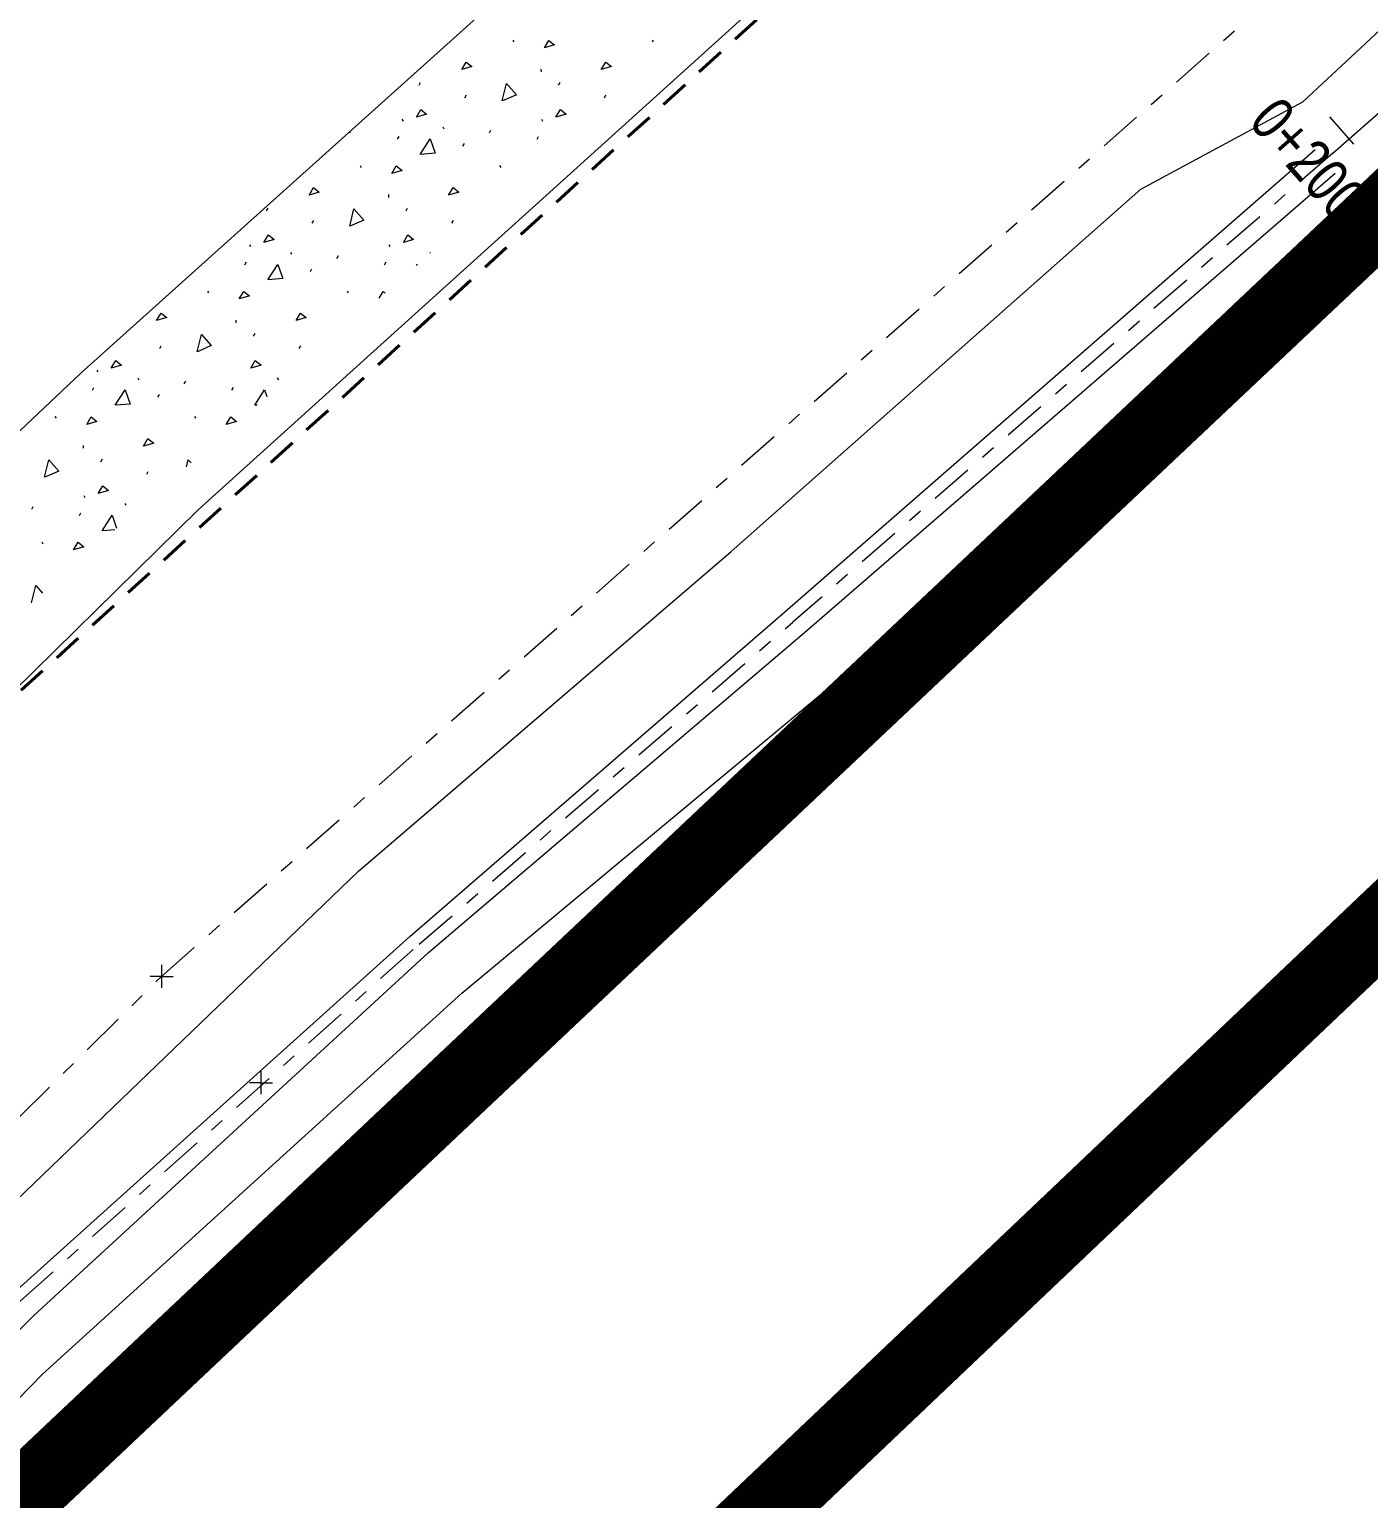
# Model space of a CAD drawing. Header units: metres. Extents: x -703672 to 3951284, y -4124475 to 4104628.
# Drawn here: x 327151.49 to 327188.32, y 4104122.32 to 4104162.72 of the extents above; entities that cross this region are included whole.
import ezdxf

# ---------------------------------------------------------------- set-up
doc = ezdxf.new("R2010")
doc.units = ezdxf.units.M
doc.header["$MEASUREMENT"] = 0
doc.linetypes.add('DGN Style 2', pattern=[1.3283826688107345, 0.7970296012864407, -0.5313530675242938])
doc.linetypes.add('DGN Style 7', pattern=[2.6567653376214695, 1.195544401929661, -0.5313530675242938, 0.3985148006432204, -0.5313530675242938])
for name, color, linetype, lineweight in [('C-ALGN-STAT1', 8, 'Continuous', 0), ('C-ANNO-TEXT', 7, 'Continuous', 25), ('C-PROP-BASE', 2, 'CONLMT', 0), ('C-PROP-CONS(Alpha)', 7, 'DGN Style 2', 40), ('V-ANNO-PATT', 9, 'Continuous', 0), ('V-DTCH-CNTR', 252, 'DGN Style 7', 0), ('V-DTCH-TOP~', 252, 'Continuous', 0), ('V-SITE-WALK', 7, 'Continuous', 0), ('V-STRM-CULV', 3, 'CULVRT', 0)]:
    doc.layers.add(name, color=color, linetype=linetype, lineweight=lineweight)
doc.styles.add('Style-ENGINEERING', font='ENGINEERING.shx')
doc.styles.add('Style-WORKING', font='WORKING.shx')
doc.linetypes.add('CONLMT', pattern='A,0.10417,-0.00902625,[2,dgnlstyle-tsaec.shx,S=4.133597883597883e-05,R=0,X=0,Y=0],-0.00902625', length=0.1222225)
doc.linetypes.add('CULVRT', pattern='A,0.10417,-0.009026500000000007,["C",Style-WORKING,S=0.0078125,R=0,X=-0.002799034118652344,Y=-0.00390625],-0.012933,["P",Style-WORKING,S=0.0078125,R=0,X=-0.002614498138427734,Y=-0.00390625],-0.009026499999999993', length=0.135156)

msp = doc.modelspace()

# ---------------------------------------------------------------- linework, layer by layer
at = {"layer": 'C-ALGN-STAT1', "transparency": 33554661, "flags": 128}
msp.add_lwpolyline([(327187.2428945992, 4104160.31379805), (327187.9039802637, 4104159.563487618)], dxfattribs=at)
at = {"layer": 'C-ANNO-TEXT', "color": 1, "lineweight": -2, "ltscale": 0.6, "const_width": 2}
for points in [[(327467.2386248326, 4103797.2247401), (327156.8648356255, 4103761.373978369), (326979.0661552008, 4103502.615700151), (326871.4499485465, 4103518.203972804), (326865.2079128604, 4103607.054358139), (326922.9155558757, 4103790.989934454), (327072.6458671009, 4104048.19014053), (327277.7320847269, 4104241.620140299), (327549.8820684357, 4104392.415849384)], [(327554.8350382773, 4104380.16774108), (327275.3480059607, 4104220.406195212), (327093.3818080015, 4104047.583524398), (327001.8950954843, 4103885.810832099), (326940.431142319, 4103781.08774414), (326891.8948100628, 4103650.048591174), (326879.9189725379, 4103599.019840731), (326881.1756962286, 4103522.160821603), (327011.0294437818, 4103497.589092612), (327253.4385069069, 4103456.857713948), (327544.716564442, 4103334.973178718), (327826.9203376779, 4103396.417603671), (327953.6137947738, 4102865.62848762), (328093.7569675464, 4102751.786021037), (328281.8958965763, 4102788.880219985)]]:
    msp.add_lwpolyline(points, dxfattribs=at)
at = {"layer": 'C-PROP-BASE', "linetype": 'ByBlock'}
for p, q in [((327155.126934731, 4104136.681712024), (327154.809434731, 4104136.681712024)), ((327155.126934731, 4104136.999529525), (327155.126934731, 4104136.364529525)), ((327155.126934731, 4104136.681712024), (327155.4447522311, 4104136.681712024)), ((327157.8560253966, 4104134.072957793), (327157.8560253966, 4104133.437957793)), ((327157.8560253966, 4104133.755140292), (327157.5385253966, 4104133.755140292)), ((327157.8560253966, 4104133.755140292), (327158.1738428966, 4104133.755140292))]:
    msp.add_line(p, q, dxfattribs=at)
at = {"layer": 'C-PROP-BASE', "color": 251, "linetype": 'DGN Style 7'}
msp.add_lwpolyline([(327108.3599347307, 4104088.360029524), (327122.882934731, 4104104.208712024), (327130.3869347314, 4104112.269712024), (327155.1269347306, 4104136.681712024), (327209.6859347307, 4104184.752712024), (327234.0319347308, 4104201.824712024), (327263.0649347309, 4104223.844712024), (327317.2629347312, 4104265.886712024)], dxfattribs=at)
at = {"layer": 'C-PROP-CONS(Alpha)', "color": 9, "transparency": 33554661, "flags": 128}
msp.add_lwpolyline([(328051.3527000129, 4102748.37939936), (328033.3155557459, 4102763.759859016), (328008.635876491, 4102785.194791595), (328001.0587122234, 4102791.754994317), (327978.7635198684, 4102811.492673358), (327966.1439298082, 4102822.81362133), (327961.8799502737, 4102829.347595384), (327957.057644274, 4102838.760785415), (327950.9142166439, 4102852.447486374), (327944.9108842695, 4102882.46314165), (327922.9503158275, 4102979.617200589), (327922.1960612735, 4102984.074704956), (327896.895254712, 4103096.805002357), (327873.602682129, 4103197.996084934), (327970.2778919048, 4103222.03458913), (327945.2853782952, 4103305.343080384), (327930.2819876203, 4103330.564998057), (327883.5789010234, 4103409.045375251), (327883.5789010235, 4103409.045375251), (327870.9613363898, 4103413.475533437), (327831.8293273544, 4103476.306306486), (327799.6734495071, 4103521.613691107), (327806.6592676204, 4103526.955593927), (327784.9216440988, 4103571.617824119), (327626.2738909589, 4103555.289453546), (327612.5795421994, 4103537.316554541), (327610.912267143, 4103605.482858766), (327464.3899750119, 4103600.408329677), (327376.9287606052, 4103410.137822579), (327521.4700117525, 4103346.727226583), (327528.8281654069, 4103347.647212733), (327568.3287292437, 4103211.27215154), (327234.5934998402, 4103358.397358307), (327245.9429127203, 4103450.162797557), (327247.4057606828, 4103462.282137395), (327240.1466832621, 4103465.304146356), (327209.4846702361, 4103470.912804143), (327163.5775247305, 4103479.173001934), (327097.1773292364, 4103490.791457197), (327094.8037589096, 4103490.336329404), (327087.5669605479, 4103491.465917642), (327077.449539086, 4103494.95888159), (327074.0302851388, 4103496.139353393), (327072.3445527111, 4103496.70369043), (327040.4265800085, 4103507.290822693), (327024.6254833043, 4103509.746641063), (327005.0554566061, 4103511.621346213), (326997.3663593705, 4103513.401218432), (326987.1858611336, 4103509.176851866), (326924.9401869376, 4103516.679666858), (326868.1898380349, 4103514.452095245, -0.4874798272826256), (326842.7291952347, 4103544.504835935), (326855.8128268328, 4103607.653487044), (326872.3549334486, 4103674.829124694), (326885.7849688843, 4103716.963841686), (326897.1820855098, 4103756.392376348), (326911.8079730987, 4103792.562866542), (326942.7784593481, 4103859.495280759), (326985.0309523789, 4103937.170100313), (327038.3759761521, 4104017.339902852), (327049.9699591843, 4104031.93014326), (327093.2772874826, 4104085.216318096), (327121.0561478767, 4104115.05712215), (327147.4927338528, 4104141.109056442), (327201.0579048989, 4104189.950156559), (327247.8236230445, 4104227.241544621), (327274.2756034104, 4104246.458416275), (327310.9052788371, 4104272.189052842), (327338.7507480193, 4104290.682435896), (327394.3822770293, 4104323.718145463), (327454.7797406209, 4104356.193582261), (327554.8217139727, 4104397.588329164), (327560.1573850386, 4104391.696800068), (327629.8959608893, 4104414.015198105), (327759.0313031515, 4104448.398455133), (327757.2739255879, 4104455.165774307), (328107.0540342975, 4104542.510103815), (328119.3380608568, 4104542.510103815), (328124.6483431717, 4104536.17317302), (328129.4254646109, 4104518.549251009), (328131.921990407, 4104503.029638088), (328135.078302787, 4104500.213224401), (328154.085317786, 4104500.667789092), (328149.8985258908, 4104547.783738694), (328149.7745655841, 4104555.824714896), (328168.0966631506, 4104560.116307975), (328180.1971601305, 4104561.571233069), (328186.8764764442, 4104562.389659171), (328203.8937110046, 4104564.517264253), (328194.5649608789, 4104557.623580912), (328191.4437345657, 4104556.202444898), (328187.3603782359, 4104545.719257489), (328182.8253075863, 4104532.763466077), (328181.3393865761, 4104525.839460123), (328180.4385673145, 4104514.508980992), (328180.3416913476, 4104501.519693172), (328182.9952471908, 4104464.369911368), (328121.0450735461, 4104464.115166628), (328089.3117504606, 4104492.939601823), (327768.6929376793, 4104411.193379837), (327762.394272341, 4104435.44831491), (327630.6153729495, 4104402.081270727), (327568.961239384, 4104381.975780278), (327586.7809209799, 4104362.299684941), (327579.7950375145, 4104360.190021981), (327526.9949811692, 4104339.560635842), (327472.178603134, 4104315.449356015), (327377.0616109308, 4104262.394203749), (327337.8150383515, 4104235.453131521), (327331.8477650884, 4104234.203481648), (327216.3820695355, 4104145.337984444), (327178.5929724798, 4104112.042658567), (327136.6371358891, 4104068.619937841), (327133.1617217513, 4104062.073926368), (327081.9927725713, 4104002.304896605), (327197.9125123062, 4103949.973291562), (327165.5484697489, 4103878.060140899), (327236.1839484199, 4103839.517953459), (327385.373955234, 4103849.829860281), (327376.9496945368, 4103947.711745712), (327522.7087312953, 4103959.659207741), (327570.1209276664, 4103966.104005254), (327619.9429955619, 4103970.187781311), (327675.5802737248, 4103972.189662043), (327840.2462419602, 4103985.686872555), (327861.3262067086, 4103740.757760243), (327930.6420660896, 4103742.354851621), (327992.4427256854, 4103748.227855178), (328033.5029494578, 4103744.724846469), (328070.8848923553, 4103745.586155542), (328069.9830035489, 4103756.769478619), (328241.8330771768, 4103770.442215998), (328288.4642937218, 4103241.598537642), (328052.9743225681, 4103223.495877456), (328046.3409570817, 4103208.988679592), (328077.9633670195, 4102853.33535271), (328045.914018165, 4102815.224954779), (328124.4115326538, 4102748.37939936)], format="xyb", dxfattribs=at)
at = {"layer": 'V-ANNO-PATT', "linetype": 'Continuous'}
for p, q in [((327164.7800799423, 4104162.422726587, 10.95623681402506), (327164.8089328315, 4104162.37270022, 10.92855986771147)), ((327168.6169260998, 4104162.422726587, 9.825479738722116), (327168.645778989, 4104162.37270022, 9.797802792408518)), ((327165.5580660043, 4104161.623149434, 10.42050090718343), (327165.5588091836, 4104161.548156811, 10.39153930601367)), ((327162.2063625658, 4104161.180796208, 11.23873990924405), (327162.2482181333, 4104161.255882688, 11.25518320533438)), ((327163.4654944378, 4104160.839058866, 10.73668272329552), (327163.5074459264, 4104160.914145346, 10.75309775045895)), ((327166.0432087234, 4104161.180796208, 10.10798283394111), (327166.0850642909, 4104161.255882688, 10.12442613003142)), ((327167.3023405953, 4104160.839058866, 9.605925647992564), (327167.344292084, 4104160.914145346, 9.622340675156003)), ((327161.7356652803, 4104160.24756512, 11.01977769622393), (327161.7646140907, 4104160.197538752, 10.99207248098345)), ((327165.5725114378, 4104160.24756512, 9.88902062092098), (327165.6014602482, 4104160.197538752, 9.8613154056805)), ((327160.3033163177, 4104159.872320435, 11.29808449936486), (327160.3188066665, 4104159.900017475, 11.3041348402185)), ((327161.6140175635, 4104159.69821366, 10.84507741860696), (327161.6559690521, 4104159.77330014, 10.86149244577039)), ((327162.8610290727, 4104160.035445814, 10.60682228135207), (327162.8898819619, 4104159.985419446, 10.57914533503848)), ((327164.1401624752, 4104159.872320435, 10.16732742406192), (327164.1821042094, 4104159.947313057, 10.18370935276894)), ((327165.450863721, 4104159.69821366, 9.714320343304017), (327165.4928152096, 4104159.77330014, 9.73073537046745)), ((327163.4121885337, 4104159.506555419, 10.24168113047106), (327163.454130268, 4104159.581548041, 10.25806305917808)), ((327160.5847285819, 4104158.973159837, 10.87052632063252), (327160.6135814711, 4104158.92313347, 10.84284937431892)), ((327164.4215747394, 4104158.973159837, 9.739769245329569), (327164.4504276286, 4104158.92313347, 9.712092299015978)), ((327161.3627146439, 4104158.173582683, 10.33479041379088), (327161.3634578232, 4104158.098590061, 10.30582881262112)), ((327158.0110112054, 4104157.731229458, 11.15302941585151), (327158.052866773, 4104157.806315938, 11.16947271194183)), ((327161.8478573629, 4104157.731229458, 10.02227234054857), (327161.8897129305, 4104157.806315938, 10.03871563663888)), ((327159.2701430774, 4104157.389492115, 10.65097222990297), (327159.3120945661, 4104157.464578595, 10.66738725706641)), ((327163.1069892349, 4104157.389492115, 9.520215154600024), (327163.1489407236, 4104157.464578595, 9.536630181763456)), ((327157.5403139198, 4104156.797998369, 10.93406720283139), (327157.5692627302, 4104156.747972002, 10.90636198759091)), ((327158.6656777123, 4104156.585879063, 10.52111178795953), (327158.6945306016, 4104156.535852696, 10.49343484164593)), ((327159.9448111149, 4104156.422753685, 10.08161693066937), (327159.9867528491, 4104156.497746307, 10.09799885937639)), ((327161.3771600774, 4104156.797998369, 9.803310127528434), (327161.4061088878, 4104156.747972002, 9.77560491228796)), ((327162.5025238698, 4104156.585879063, 9.390354712656581), (327162.5169958495, 4104156.560786929, 9.376472560243279)), ((327157.418666203, 4104156.24864691, 10.75936692521442), (327157.4606176916, 4104156.32373339, 10.77578195237786)), ((327159.2168371733, 4104156.05698867, 10.15597063707852), (327159.2587789075, 4104156.131981291, 10.17235256578554)), ((327161.2555123605, 4104156.24864691, 9.62860984991147), (327161.2974638492, 4104156.32373339, 9.645024877074903)), ((327156.3893772214, 4104155.523593087, 10.78481582723997), (327156.4182301106, 4104155.47356672, 10.75713888092638)), ((327160.226223379, 4104155.523593087, 9.65405875193703), (327160.2550762682, 4104155.47356672, 9.626381805623431)), ((327157.1673632835, 4104154.724015933, 10.24907992039834), (327157.1681064627, 4104154.649023311, 10.22011831922858)), ((327155.0747917169, 4104153.939925366, 10.56526173651042), (327155.1167432056, 4104154.015011846, 10.58167676367386)), ((327157.6525060026, 4104154.281662708, 9.936561847156014), (327157.6943615701, 4104154.356749188, 9.953005143246337)), ((327158.9116378745, 4104153.939925366, 9.434504661207477), (327158.9535893632, 4104154.015011846, 9.450919688370917)), ((327153.3449625594, 4104153.34843162, 10.84835670943884), (327153.3739113698, 4104153.298405252, 10.82065149419836)), ((327153.2233148426, 4104152.79908016, 10.67365643182187), (327153.2652663312, 4104152.87416664, 10.6900714589853)), ((327154.4703263518, 4104153.136312313, 10.43540129456698), (327154.4991792411, 4104153.086285946, 10.40772434825338)), ((327155.7494597544, 4104152.973186936, 9.99590643727683), (327155.7914014886, 4104153.048179558, 10.01228836598385)), ((327157.0601610001, 4104152.79908016, 9.542899356518923), (327157.1021124888, 4104152.87416664, 9.559314383682363)), ((327158.3071725094, 4104153.136312313, 9.304644219264034), (327158.3360253986, 4104153.086285946, 9.276967272950436)), ((327155.0214858129, 4104152.60742192, 10.07026014368597), (327155.0634275471, 4104152.682414541, 10.08664207239299)), ((327152.194025861, 4104152.074026337, 10.69910533384743), (327152.2228787502, 4104152.02399997, 10.67142838753383)), ((327156.0308720185, 4104152.074026337, 9.568348258544475), (327156.0597249077, 4104152.02399997, 9.540671312230884)), ((327152.972011923, 4104151.274449183, 10.16336942700579), (327152.9727551023, 4104151.199456561, 10.13440782583603)), ((327153.4571546422, 4104150.832095957, 9.850851353763474), (327153.4990102096, 4104150.907182437, 9.86729464985379)), ((327154.7162865141, 4104150.490358615, 9.34879416781493), (327154.7582380028, 4104150.565445095, 9.365209194978362)), ((327151.554108394, 4104149.523620185, 9.910195943884275), (327151.5960501282, 4104149.598612807, 9.926577872591295)), ((327152.9864573565, 4104149.898864869, 9.63188914074334), (327153.0154061669, 4104149.848838502, 9.604183925502866)), ((327154.111821149, 4104149.686745563, 9.218933725871487), (327154.1406740382, 4104149.636719196, 9.19125677955789)), ((327152.8648096397, 4104149.34951341, 9.457188863126376), (327152.9067611283, 4104149.42459989, 9.473603890289816)), ((327151.8355206581, 4104148.624459587, 9.482637765151935), (327151.8643735473, 4104148.57443322, 9.454960818838337))]:
    msp.add_line(p, q, dxfattribs=at)
at = {"layer": 'V-ANNO-PATT', "linetype": 'Continuous', "extrusion": (0.2653267760600693, -0.3450589891653407, 0.9002977262560221), "flags": 128}
for points, elevation in [([(2761097.226966993, 2749603.917091387), (2761097.452128, 2749604.016734608), (2761097.500668957, 2749603.800106413), (2761097.226966993, 2749603.917091387)], -1329362.696742308), ([(2761095.060367864, 2749604.932733878), (2761095.285528871, 2749605.032377099), (2761095.33406983, 2749604.815748901), (2761095.060367864, 2749604.932733878)], -1329362.696742307), ([(2761098.101983809, 2749602.334932412), (2761098.327144815, 2749602.434575634), (2761098.375685774, 2749602.217947436), (2761098.101983809, 2749602.334932412)], -1329362.69674231), ([(2761091.79842612, 2749603.720180083), (2761092.023587124, 2749603.819823303), (2761092.072128084, 2749603.603195108), (2761091.79842612, 2749603.720180083)], -1329362.696742307), ([(2761089.63182699, 2749604.735822571), (2761089.856987997, 2749604.835465793), (2761089.905528954, 2749604.618837597), (2761089.63182699, 2749604.735822571)], -1329362.696742305), ([(2761092.673442933, 2749602.138021108), (2761092.89860394, 2749602.237664328), (2761092.9471449, 2749602.021036133), (2761092.673442933, 2749602.138021108)], -1329362.696742307), ([(2761086.369885245, 2749603.523268776), (2761086.59504625, 2749603.622911999), (2761086.643587211, 2749603.406283801), (2761086.369885245, 2749603.523268776)], -1329362.696742303), ([(2761084.203286116, 2749604.538911265), (2761084.428447122, 2749604.638554488), (2761084.476988081, 2749604.421926292), (2761084.203286116, 2749604.538911265)], -1329362.696742302), ([(2761087.244902059, 2749601.941109801), (2761087.470063066, 2749602.040753024), (2761087.518604025, 2749601.824124827), (2761087.244902059, 2749601.941109801)], -1329362.696742305), ([(2761080.94134437, 2749603.326357472), (2761081.166505376, 2749603.426000692), (2761081.215046334, 2749603.209372497), (2761080.94134437, 2749603.326357472)], -1329362.696742302), ([(2761083.982960315, 2749600.728556007), (2761084.20812132, 2749600.828199229), (2761084.256662278, 2749600.611571032), (2761083.982960315, 2749600.728556007)], -1329362.696742304), ([(2761081.816361186, 2749601.744198496), (2761082.04152219, 2749601.843841717), (2761082.09006315, 2749601.627213522), (2761081.816361186, 2749601.744198496)], -1329362.696742303), ([(2761078.554419439, 2749600.531644702), (2761078.779580445, 2749600.631287923), (2761078.828121403, 2749600.414659726), (2761078.554419439, 2749600.531644702)], -1329362.696742301)]:
    msp.add_lwpolyline(points, dxfattribs=dict(at, elevation=elevation))
at = {"layer": 'V-ANNO-PATT', "linetype": 'Continuous', "extrusion": (0.2653267761598727, -0.3450589890692912, 0.9002977262634221), "flags": 128}
for points, elevation in [([(2761095.42334532, 2749603.421577729), (2761095.80647382, 2749603.761761446), (2761095.835002788, 2749603.305519562), (2761095.431605023, 2749603.418468503)], -1329362.696315454), ([(2761089.994804445, 2749603.224666425), (2761090.377932946, 2749603.564850143), (2761090.406461913, 2749603.108608256), (2761090.003064149, 2749603.221557199)], -1329362.696315451), ([(2761084.56626357, 2749603.027755122), (2761084.949392071, 2749603.367938838), (2761084.977921038, 2749602.911696952), (2761084.574523274, 2749603.024645896)], -1329362.696315449), ([(2761079.137722695, 2749602.830843818), (2761079.520851197, 2749603.171027534), (2761079.549380162, 2749602.714785649), (2761079.145982399, 2749602.827734593)], -1329362.696315447)]:
    msp.add_lwpolyline(points, dxfattribs=dict(at, elevation=elevation))
at = {"layer": 'V-ANNO-PATT', "linetype": 'Continuous', "extrusion": (0.2653267767861469, -0.3450589883311567, 0.9002977263617592), "flags": 128}
for points, elevation in [([(2761093.286124128, 2749604.620874782), (2761093.511361175, 2749604.720453057), (2761093.559902133, 2749604.503824859), (2761093.286124128, 2749604.620874782)], -1329362.693081135), ([(2761096.327740067, 2749602.023073309), (2761096.552977114, 2749602.122651585), (2761096.601518071, 2749601.906023388), (2761096.327740067, 2749602.023073309)], -1329362.693081136), ([(2761087.857583253, 2749604.423963487), (2761088.082820299, 2749604.523541764), (2761088.131361257, 2749604.306913567), (2761087.857583253, 2749604.423963487)], -1329362.693081138), ([(2761090.899199192, 2749601.826162016), (2761091.124436238, 2749601.925740293), (2761091.172977196, 2749601.709112096), (2761090.899199192, 2749601.826162016)], -1329362.693081137), ([(2761082.429042379, 2749604.227052195), (2761082.654279426, 2749604.326630471), (2761082.702820383, 2749604.110002274), (2761082.429042379, 2749604.227052195)], -1329362.693081142), ([(2761085.470658317, 2749601.629250724), (2761085.695895364, 2749601.728828998), (2761085.744436322, 2749601.512200803), (2761085.470658317, 2749601.629250724)], -1329362.693081142), ([(2761080.042117442, 2749601.432339431), (2761080.267354489, 2749601.531917707), (2761080.315895448, 2749601.315289509), (2761080.042117442, 2749601.432339431)], -1329362.693081144)]:
    msp.add_lwpolyline(points, dxfattribs=dict(at, elevation=elevation))
at = {"layer": 'V-ANNO-PATT', "linetype": 'Continuous', "extrusion": (0.2653267763748128, -0.345058989068276, 0.9002977262004663), "flags": 128}
for points, elevation in [([(2761092.740877926, 2749603.650955632), (2761093.217293927, 2749603.839528357), (2761093.088093632, 2749603.40108928), (2761092.747645521, 2749603.645175524)], -1329362.696240966), ([(2761087.312337052, 2749603.454044331), (2761087.788753053, 2749603.642617056), (2761087.659552758, 2749603.20417798), (2761087.319104648, 2749603.448264222)], -1329362.696240965), ([(2761081.883796177, 2749603.257133027), (2761082.360212178, 2749603.445705754), (2761082.231011884, 2749603.007266677), (2761081.890563772, 2749603.251352919)], -1329362.696240964)]:
    msp.add_lwpolyline(points, dxfattribs=dict(at, elevation=elevation))
at = {"layer": 'V-ANNO-PATT', "linetype": 'Continuous', "extrusion": (0.2653267699654626, -0.3450589849025171, 0.9002977296859851), "elevation": -1329362.681240905, "flags": 128}
msp.add_lwpolyline([(2761090.777515134, 2749601.056114112), (2761090.81253554, 2749601.069975722), (2761090.809110854, 2749601.058354112)], dxfattribs=at)
at = {"layer": 'V-ANNO-PATT', "linetype": 'Continuous', "extrusion": (0.265326775597627, -0.345058988356815, 0.9002977267021939), "elevation": -1329362.69357528, "flags": 128}
msp.add_lwpolyline([(2761089.437851709, 2749600.93737815), (2761089.637548028, 2749601.025752175), (2761089.653918016, 2749600.952696323)], dxfattribs=at)
at = {"layer": 'V-ANNO-PATT', "linetype": 'Continuous', "extrusion": (0.2653267767586255, -0.3450589892784901, 0.9002977260067835), "elevation": -1329362.696978149, "flags": 128}
msp.add_lwpolyline([(2761084.926647898, 2749600.657734213), (2761085.4030639, 2749600.846306941), (2761085.34307218, 2749600.642726024)], dxfattribs=at)
at = {"layer": 'V-ANNO-PATT', "linetype": 'Continuous', "extrusion": (0.2527643970054894, 0.02085494959592409, 0.9673030707507358), "elevation": 168294.6040539945, "flags": 128}
msp.add_lwpolyline([(4063352.290370547, -641828.7171745477), (4063352.290370547, -641828.6574033635)], dxfattribs=at)
at = {"layer": 'V-ANNO-PATT', "linetype": 'Continuous', "extrusion": (0.2653267752509733, -0.3450589886091555, 0.9002977267076412), "elevation": -1329362.694724331, "flags": 128}
msp.add_lwpolyline([(2761082.406757984, 2749600.441581441), (2761082.559379619, 2749600.577095753), (2761082.567142371, 2749600.452952004)], dxfattribs=at)
at = {"layer": 'V-ANNO-PATT', "linetype": 'Continuous', "extrusion": (0.2653267764203917, -0.3450589890932367, 0.9002977261774668), "elevation": -1329362.696328495, "flags": 128}
msp.add_lwpolyline([(2761079.497018011, 2749600.462230564), (2761079.973434012, 2749600.650803291), (2761079.856875257, 2749600.255263068)], dxfattribs=at)
at = {"layer": 'V-ANNO-PATT', "linetype": 'Continuous', "extrusion": (0.2527643971865272, 0.02085494866813292, 0.9673030707234322), "elevation": 168293.3850214074, "flags": 128}
msp.add_lwpolyline([(4063349.199919195, -641824.699060762), (4063349.199919195, -641824.3457530587)], dxfattribs=at)
at = {"layer": 'V-ANNO-PATT', "linetype": 'Continuous', "extrusion": (0.2653267760313808, -0.3450589888961177, 0.9002977263676625), "elevation": -1329362.695646754, "flags": 128}
msp.add_lwpolyline([(2761076.751287009, 2749600.036839636), (2761077.133952225, 2749600.376611997), (2761077.153415621, 2749600.065348829)], dxfattribs=at)
at = {"layer": 'V-DTCH-CNTR'}
msp.add_line((327187.3294607724, 4104159.309904332, 5.798072220399028), (327172.4875334768, 4104146.424013887, 5.567168076663194), dxfattribs=at)
msp.add_line((327187.3294607724, 4104159.309904332, 5.798072220399028), (327172.4875334768, 4104146.424013887, 5.567168076663194), dxfattribs=at)
msp.add_polyline3d([(327114.2739029561, 4104082.906565751, 5.440347063789496), (327114.6680012649, 4104085.988694635, 5.367917029944849), (327117.5727001635, 4104091.179249024, 5.399266717849756), (327125.9801144951, 4104101.155149749, 5.437737354748613), (327137.5431339978, 4104113.845472892, 5.55093600452998), (327151.2492152313, 4104127.762075696, 5.53381586702848), (327162.2102069228, 4104137.568954901, 5.575888768193735), (327172.4875334768, 4104146.424013887, 5.567168076663194)], dxfattribs=at)
msp.add_polyline3d([(327114.2739029561, 4104082.906565751, 5.440347063789496), (327114.6680012649, 4104085.988694635, 5.367917029944849), (327117.5727001635, 4104091.179249024, 5.399266717849756), (327125.9801144951, 4104101.155149749, 5.437737354748613), (327137.5431339978, 4104113.845472892, 5.55093600452998), (327151.2492152313, 4104127.762075696, 5.53381586702848), (327162.2102069228, 4104137.568954901, 5.575888768193735), (327172.4875334768, 4104146.424013887, 5.567168076663194)], dxfattribs=at)
at = {"layer": 'V-DTCH-TOP~', "linetype": 'Continuous'}
for points in [[(327116.6203023365, 4104002.525479825, 6.594846203071768), (327115.1797856115, 4104020.852463046, 6.640644492410125), (327113.5470580084, 4104040.377384878, 6.730784378416317), (327112.6065241744, 4104057.994729472, 6.812582933412955), (327111.7461608212, 4104069.700981434, 6.798979028202233), (327111.3919688872, 4104083.295404357, 6.766284918627875), (327112.624625273, 4104087.13339784, 6.78903369441273), (327124.4935601532, 4104103.08057265, 6.983339158770974), (327135.8738186107, 4104115.437251884, 6.949272148099595), (327149.431697269, 4104128.893427441, 6.84526802411628), (327160.5393334162, 4104139.577441014, 6.931538334105866), (327170.7891030138, 4104148.3641908, 6.88578467363682), (327182.0556419123, 4104158.322254553, 6.952138941392455), (327186.5054577487, 4104160.725003471, 6.792433278193606), (327186.5054577487, 4104160.725003471, 6.792433278193606), (327189.8309996752, 4104163.829690676, 6.933883670046846), (327204.7242833026, 4104177.466259415, 6.993098416471675), (327212.1680921878, 4104184.110924651, 7.235128493305986), (327220.0017543239, 4104189.925595253, 7.382984637562117)], [(327113.9158918167, 4104082.995748925, 5.744274529515877), (327114.4235287684, 4104086.150837733, 5.738219867932543), (327117.0139609484, 4104091.139448324, 5.860812050737131), (327125.7626358365, 4104101.505513542, 5.80165767868808), (327137.1681250116, 4104114.093740006, 5.724192138026396), (327151.0625592697, 4104127.976229532, 5.936795189877465), (327161.9523348055, 4104137.77927132, 5.79257576687224), (327172.2667571045, 4104146.702860049, 5.862221126451487), (327186.8421585456, 4104159.413771274, 5.985953500395254)], [(327114.6712304758, 4104082.999796614, 5.798103376708809), (327115.3161201756, 4104085.831150747, 5.776984976645515), (327117.477898589, 4104089.823348333, 5.770478753087204), (327126.3059710523, 4104100.949560644, 5.813689983826663), (327137.8944309722, 4104113.746622218, 5.801653330699303), (327151.612311798, 4104127.36016148, 5.866632695302364), (327162.4613679218, 4104137.336172559, 5.835628647074834), (327172.8007842014, 4104146.133899689, 5.90539798825538), (327187.3966970031, 4104158.765364418, 6.030084840482431)], [(327123.563270435, 4104003.937288472, 6.706042822233478), (327123.5818284116, 4104004.297062101, 6.705700638213145), (327122.1061189211, 4104018.409537614, 7.247535777190947), (327121.1787652805, 4104033.049147679, 7.320353503126817), (327119.4871460873, 4104049.713503405, 7.352939995573038), (327117.5377400346, 4104083.771134896, 6.948859604857731), (327118.843061302, 4104088.793269723, 6.953750842877852), (327127.469980254, 4104099.732423168, 6.921423825156687), (327134.0805880364, 4104107.032650729, 6.858208032466308), (327141.7116904737, 4104115.324897422, 6.592256765758137), (327143.0088010806, 4104116.668063921, 6.662859229010223), (327151.8507098801, 4104125.744152832, 6.942706374499686), (327163.3785000448, 4104136.220217946, 6.654685894991474), (327173.6455313159, 4104144.76517962, 6.711453846043305), (327188.657928218, 4104157.908259223, 6.884906175842559)]]:
    msp.add_polyline3d(points, dxfattribs=at)
at = {"layer": 'V-SITE-WALK', "linetype": 'Continuous'}
for points in [[(327025.5763303137, 4104007.689384393, 11.56978330707999), (327027.3510475418, 4104010.303411468, 11.20659303107634), (327036.6712587727, 4104022.764368912, 11.34414598812489), (327045.5793643889, 4104034.444239344, 11.45473102100501), (327055.0284339557, 4104046.6314904, 11.46199422440005), (327067.8193038316, 4104062.616662628, 11.39036517277764), (327077.0877349966, 4104073.588814859, 11.43833313022276), (327087.8181487605, 4104086.489531283, 11.38609346461728), (327098.5583612279, 4104098.831568105, 11.38268073556882), (327109.7221317494, 4104111.013937793, 11.53772426838965), (327121.5959526721, 4104123.250389616, 11.44478700107143), (327133.566022297, 4104134.898686811, 11.39828997478176), (327145.180264328, 4104145.975033139, 11.53558431345645), (327152.9070011778, 4104153.264410166, 11.53209288621844), (327167.9130922064, 4104166.742851114, 11.60118795063622), (327180.9570968763, 4104178.570268781, 11.4700125868198), (327191.9682879383, 4104188.420696734, 11.57791033444992), (327200.4985381368, 4104195.537368318, 11.71758538689247), (327195.0520233655, 4104191.03030723, 11.63565187794129), (327207.9602692476, 4104201.752253171, 11.71681738378889), (327221.1516966908, 4104212.840622319, 11.74585752888684), (327233.9681162302, 4104222.941524051, 11.80955882200294), (327250.5053943747, 4104235.280005324, 11.85303256885654)], [(327025.5763303137, 4104007.689384393, 11.56978330707999), (327027.3510475418, 4104010.303411468, 11.20659303107634), (327036.6712587727, 4104022.764368912, 11.34414598812489), (327045.5793643889, 4104034.444239344, 11.45473102100501), (327055.0284339557, 4104046.6314904, 11.46199422440005), (327067.8193038316, 4104062.616662628, 11.39036517277764), (327077.0877349966, 4104073.588814859, 11.43833313022276), (327087.8181487605, 4104086.489531283, 11.38609346461728), (327098.5583612279, 4104098.831568105, 11.38268073556882), (327109.7221317494, 4104111.013937793, 11.53772426838965), (327121.5959526721, 4104123.250389616, 11.44478700107143), (327133.566022297, 4104134.898686811, 11.39828997478176), (327145.180264328, 4104145.975033139, 11.53558431345645), (327152.9070011778, 4104153.264410166, 11.53209288621844), (327167.9130922064, 4104166.742851114, 11.60118795063622), (327180.9570968763, 4104178.570268781, 11.4700125868198), (327191.9682879383, 4104188.420696734, 11.57791033444992), (327200.4985381368, 4104195.537368318, 11.71758538689247), (327195.0520233655, 4104191.03030723, 11.63565187794129), (327207.9602692476, 4104201.752253171, 11.71681738378889), (327221.1516966908, 4104212.840622319, 11.74585752888684), (327233.9681162302, 4104222.941524051, 11.80955882200294), (327250.5053943747, 4104235.280005324, 11.85303256885654)], [(327029.1123733493, 4104004.313149879, 11.58885464735975), (327031.2584139822, 4104007.200848587, 11.30793957574076), (327040.4472998722, 4104019.873242753, 11.37868433984436), (327049.7454043595, 4104032.047531054, 11.48499361597265), (327060.0155663195, 4104045.275272656, 11.47552472724582), (327073.6298211815, 4104062.258521098, 11.44371844641262), (327081.9919168787, 4104072.525418058, 11.49399094672993), (327093.5742090507, 4104085.899317393, 11.4632506255617), (327103.6998290705, 4104096.833104757, 11.44448300130808), (327114.8418462957, 4104108.486600508, 11.53842835548244), (327125.2950155659, 4104119.322616208, 11.48108837644159), (327137.9592942327, 4104131.995522922, 11.5265861304156), (327149.9315008332, 4104143.420420197, 11.5461402779582), (327156.1354052901, 4104149.505634714, 11.64028589774802), (327171.0078357826, 4104162.944163537, 11.59919017757433), (327184.5175032803, 4104175.030590592, 11.50461736301796), (327191.7929182617, 4104181.712474591, 11.54528692735408), (327205.7761646117, 4104193.475708236, 11.69211195534007), (327216.3835240065, 4104202.299502124, 11.77936187754804)], [(327029.1123733493, 4104004.313149879, 11.58885464735975), (327031.2584139822, 4104007.200848587, 11.30793957574076), (327040.4472998722, 4104019.873242753, 11.37868433984436), (327049.7454043595, 4104032.047531054, 11.48499361597265), (327060.0155663195, 4104045.275272656, 11.47552472724582), (327073.6298211815, 4104062.258521098, 11.44371844641262), (327081.9919168787, 4104072.525418058, 11.49399094672993), (327093.5742090507, 4104085.899317393, 11.4632506255617), (327103.6998290705, 4104096.833104757, 11.44448300130808), (327114.8418462957, 4104108.486600508, 11.53842835548244), (327125.2950155659, 4104119.322616208, 11.48108837644159), (327137.9592942327, 4104131.995522922, 11.5265861304156), (327149.9315008332, 4104143.420420197, 11.5461402779582), (327156.1354052901, 4104149.505634714, 11.64028589774802), (327171.0078357826, 4104162.944163537, 11.59919017757433), (327184.5175032803, 4104175.030590592, 11.50461736301796), (327191.7929182617, 4104181.712474591, 11.54528692735408), (327205.7761646117, 4104193.475708236, 11.69211195534007), (327216.3835240065, 4104202.299502124, 11.77936187754804)]]:
    msp.add_polyline3d(points, dxfattribs=at)
at = {"layer": 'V-STRM-CULV', "ltscale": 24.27815648007591}
msp.add_line((327187.3294607724, 4104159.309904332, 5.798072220399028), (327191.1807926073, 4104162.703910166, 5.686367308502767), dxfattribs=at)
msp.add_line((327187.3294607724, 4104159.309904332, 5.798072220399028), (327191.1807926073, 4104162.703910166, 5.686367308502767), dxfattribs=at)

# ---------------------------------------------------------------- texts
at = {"layer": 'C-ALGN-STAT1', "linetype": 'Continuous', "insert": (327187.1232511723, 4104159.541991435), "char_height": 1.2, "attachment_point": 2, "rotation": 311.3827243847965, "line_spacing_factor": 1.2, "style": 'Style-ENGINEERING'}
msp.add_mtext('\\H1x;\\W0.833333;0+200', dxfattribs=at)

doc.saveas('drawing.dxf')
